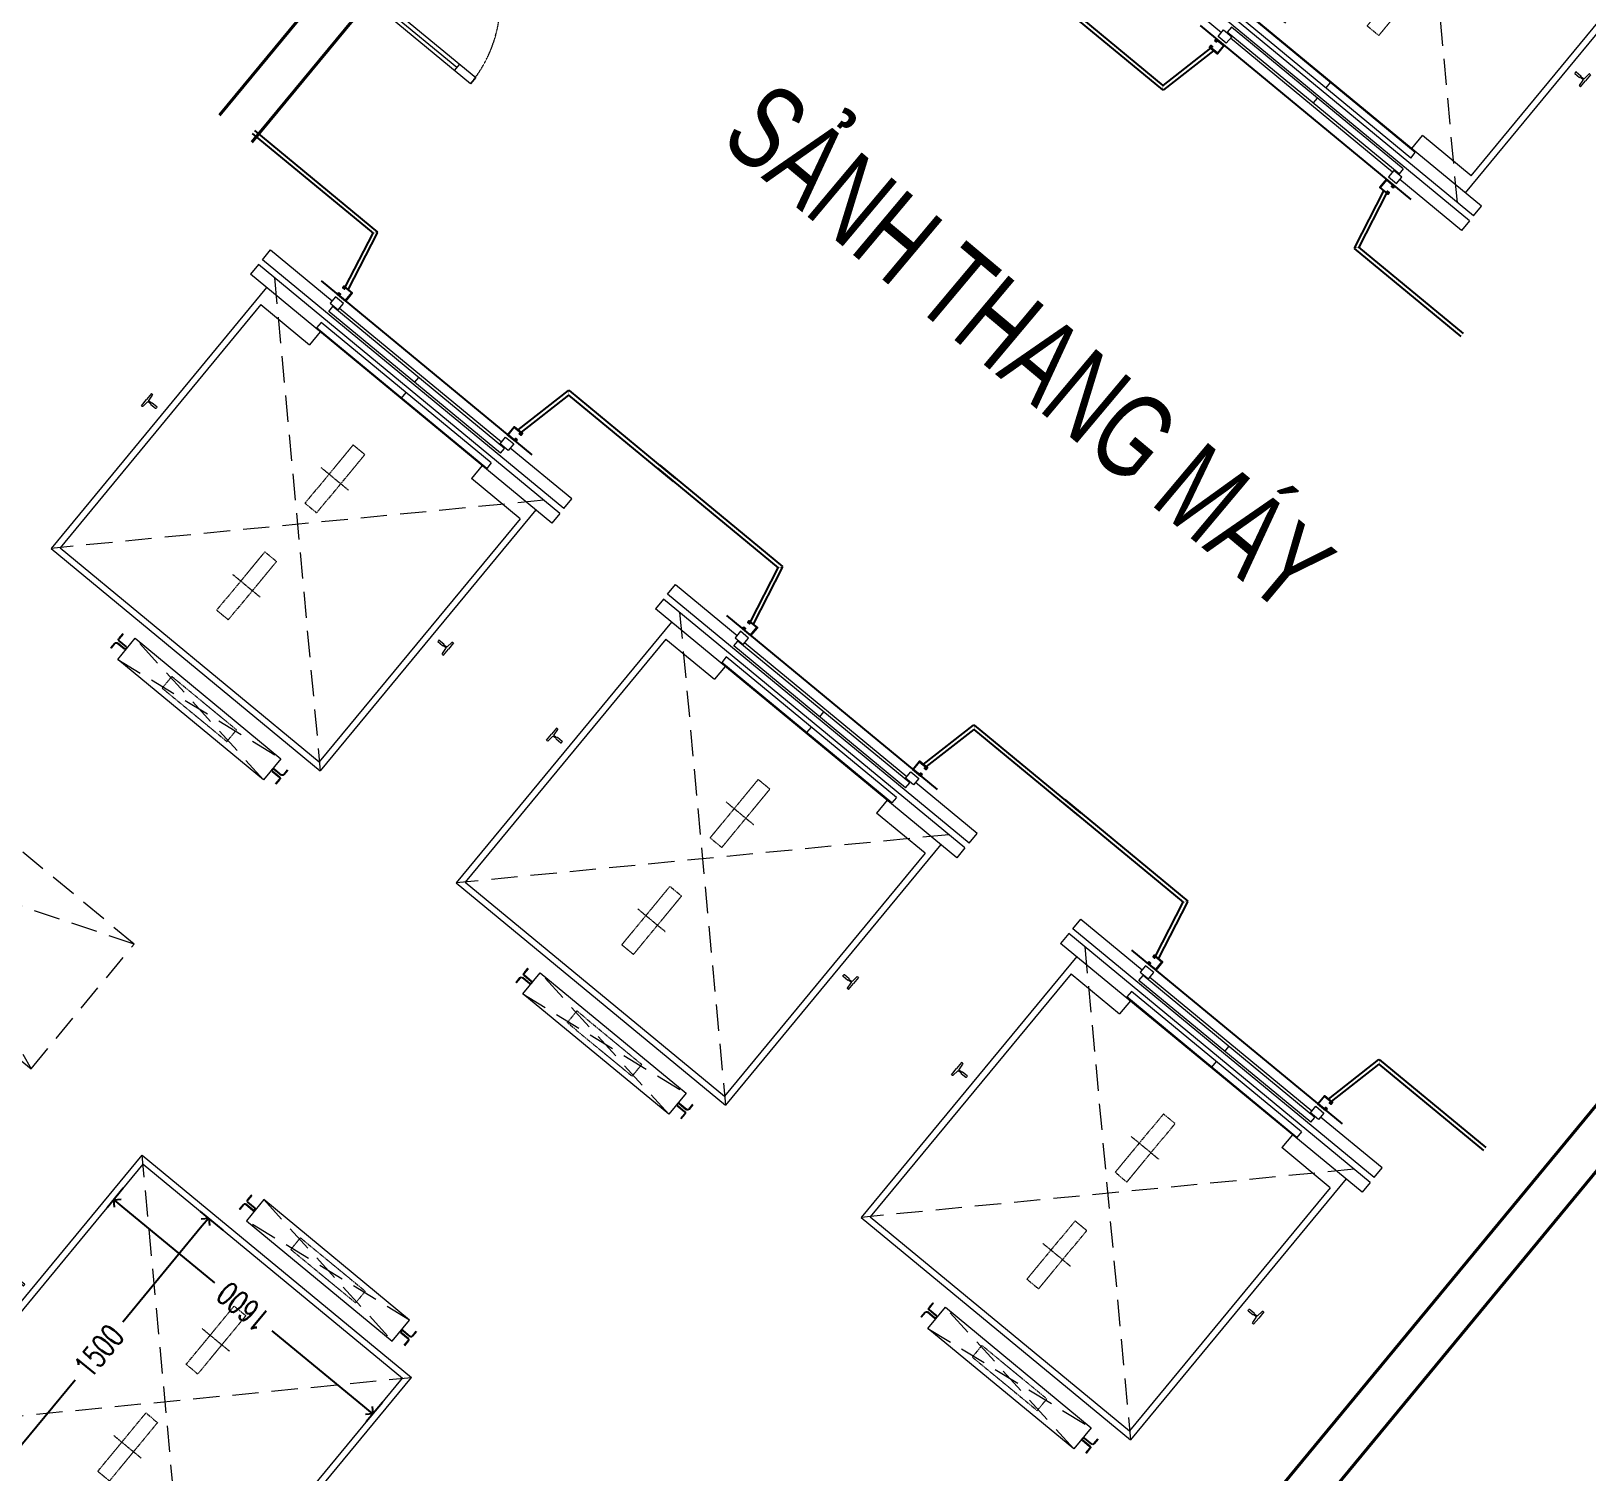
# Model space of a CAD drawing. Header units: millimetres. Extents: x -361681467 to 361175952, y -1292982 to 1550216.
# Drawn here: x -75326 to -67923, y 136074 to 142931 of the extents above; entities that cross this region are included whole.
import ezdxf
from ezdxf.enums import TextEntityAlignment as Align

# ---------------------------------------------------------------- set-up
doc = ezdxf.new("R2010")
doc.units = ezdxf.units.MM
doc.header["$MEASUREMENT"] = 0
for name, pattern in [('HIDDEN', [0.375, 0.25, -0.125]), ('HIDDEN2', [0.1875, 0.125, -0.0625]), ('Xref_ST_MBDV Cot vach 30.7.2022$0$CENTERX2', [4, 2.5, -0.5, 0.5, -0.5]), ('Xref_ST_MBDV Cot vach 30.7.2022$0$HIDDEN', [0.375, 0.25, -0.125]), ('Xref_ST_MBDV Cot vach 30.7.2022$0$PHANTOMX2', [5, 2.5, -0.5, 0.5, -0.5, 0.5, -0.5])]:
    doc.linetypes.add(name, pattern=pattern)
for name, color, linetype, lineweight in [('CUA', 37, 'Continuous', 13), ('KT-Net cat', 1, 'Continuous', 40), ('SPE-MEP-HVAC', 140, 'Continuous', 0), ('Xref_ST_MBDV Cot vach 30.7.2022$0$KT-Noi that', 36, 'Continuous', 9)]:
    doc.layers.add(name, color=color, linetype=linetype, lineweight=lineweight)
for name, color, linetype in [('KT-Text', 7, 'Continuous'), ('KT-Tuong', 1, 'Continuous'), ('Xref_NT1+NT2_MBDV Cot vach_220729$0$ccu12-Thay', 7, 'Continuous'), ('Xref_ST_MBDV Cot vach 30.7.2022$0$KT-Net manh', 139, 'Continuous')]:
    doc.layers.add(name, color=color, linetype=linetype)
doc.styles.add('Arial', font='arial.ttf', dxfattribs={"width": 0.7})
doc.styles.add('Xref_ST_MBDV Cot vach 30.7.2022$0$DIM', font='vnsimli.shx', dxfattribs={"width": 0.7})
doc.dimstyles.new('Xref_ST_MBDV Cot vach 30.7.2022$0$CCU 1-100 A1', dxfattribs={"dimscale": 100, "dimtxt": 2.2, "dimasz": 1, "dimexe": 1, "dimexo": 0, "dimgap": 1, "dimtad": 1, "dimdec": 0, "dimdsep": 46, "dimtxsty": 'Xref_ST_MBDV Cot vach 30.7.2022$0$DIM', "dimblk1": 'Xref_ST_MBDV Cot vach 30.7.2022$0$_ARCHTICK', "dimblk2": 'Xref_ST_MBDV Cot vach 30.7.2022$0$_ARCHTICK', "dimsah": 1, "dimcen": 0, "dimdle": 1, "dimclrd": 256, "dimclre": 256, "dimclrt": 31, "dimadec": 0, "dimazin": 0, "dimtfac": 1, "dimtdec": 0, "dimtix": 1, "dimtmove": 2, "dimatfit": 3, "dimldrblk": 'Xref_ST_MBDV Cot vach 30.7.2022$0$_ARCHTICK', "dimfxl": 8, "dimtolj": 1, "dimarcsym": 0})

# ---------------------------------------------------------------- blocks, each defined once
blk = doc.blocks.new('Xref_ST_MBDV Cot vach 30.7.2022$0$_Open90')
at = {"color": 0, "linetype": 'ByBlock', "lineweight": -2}
for p, q in [((0, 0), (-1, 0)), ((-0.5, 0.5), (0, 0)), ((0, 0), (-0.5, -0.5))]:
    blk.add_line(p, q, dxfattribs=at)
blk = doc.blocks.new('*D20')
at = {"layer": 'Defpoints', "color": 5, "transparency": 16777216}
for p, q in [((-2230, 1494.3), (-2230, 1595.8)), ((-730, 1457.2), (-730, 1595.8)), ((-2180, 1545.8), (-1728.4, 1545.8)), ((-780, 1545.8), (-1371.8, 1545.8))]:
    blk.add_line(p, q, dxfattribs=at)
at = {"layer": 'Defpoints', "color": 0, "transparency": 16777216}
for p in [(-2230, 1545.8), (-2230, 1494.3, 0), (-730, 1457.2, 0)]:
    blk.add_point(p, dxfattribs=at)
at = {"layer": 'Defpoints', "color": 5, "transparency": 16777216, "xscale": 50, "yscale": 50, "zscale": 50, "rotation": 180}
blk.add_blockref('Xref_ST_MBDV Cot vach 30.7.2022$0$_Open90', (-2230, 1545.8), dxfattribs=at)
at = {"layer": 'Defpoints', "color": 5, "transparency": 16777216, "xscale": 50, "yscale": 50, "zscale": 50}
blk.add_blockref('Xref_ST_MBDV Cot vach 30.7.2022$0$_Open90', (-730, 1545.8), dxfattribs=at)
at = {"layer": 'Defpoints', "color": 5, "transparency": 16777216, "insert": (-1550.1, 1545.8), "char_height": 110, "attachment_point": 5, "style": 'Xref_ST_MBDV Cot vach 30.7.2022$0$DIM'}
blk.add_mtext('\\A1;1500', dxfattribs=at)
blk = doc.blocks.new('Xref_ST_MBDV Cot vach 30.7.2022$0$_ARCHTICK')
at = {"color": 0, "linetype": 'ByBlock', "const_width": 0.15}
blk.add_lwpolyline([(-0.5, -0.5), (0.5, 0.5)], dxfattribs=at)
blk = doc.blocks.new('*D21')
at = {"layer": 'Defpoints', "color": 5, "transparency": 16777216}
for p, q in [((-879.1, 1950), (-1000.2, 1950)), ((-950.2, 1900), (-950.2, 1328.3)), ((-950.2, 400), (-950.2, 971.7)), ((-879.1, 350), (-1000.2, 350))]:
    blk.add_line(p, q, dxfattribs=at)
at = {"layer": 'Defpoints', "color": 0, "transparency": 16777216}
for p in [(-879.1, 1950, 0), (-950.2, 350), (-879.1, 350, 0)]:
    blk.add_point(p, dxfattribs=at)
at = {"layer": 'Defpoints', "color": 5, "transparency": 16777216, "xscale": 50, "yscale": 50, "zscale": 50}
for p, rotation in [((-950.2, 1950), 90), ((-950.2, 350), 270)]:
    blk.add_blockref('Xref_ST_MBDV Cot vach 30.7.2022$0$_Open90', p, dxfattribs=dict(at, rotation=rotation))
at = {"layer": 'Defpoints', "color": 5, "transparency": 16777216, "insert": (-950.2, 1150), "char_height": 110, "attachment_point": 5, "rotation": 90, "style": 'Xref_ST_MBDV Cot vach 30.7.2022$0$DIM'}
blk.add_mtext('\\A1;1600', dxfattribs=at)
blk = doc.blocks.new('*U87')
for p, q in [((-1260, -100), (-1300, -100)), ((-1280, -100), (-1280, -525)), ((-90, -100), (-50, -100)), ((-70, -100), (-70, -525)), ((-1260, -525), (-1300, -525)), ((-90, -525), (-50, -525))]:
    blk.add_line(p, q)
for points in [[(-1350, 100), (-1290, 100), (-1290, 40), (-1300, 40), (-1300, 0), (-1350, 0)], [(0, 100), (-60, 100), (-60, 40), (-50, 40), (-50, 0), (0, 0)], [(-1300, 0), (-1260, 0), (-1260, -625), (-1300, -625)], [(-50, 0), (-90, 0), (-90, -625), (-50, -625)]]:
    blk.add_lwpolyline(points, close=True)
at = {"linetype": 'HIDDEN2'}
for centre, start, end in [((-1300, 0), 270.00004, 0), ((-50, 0), 180, 269.99996)]:
    blk.add_arc(centre, 625, start, end, dxfattribs=at)
blk = doc.blocks.new('*U284')
at = {"linetype": 'HIDDEN', "ltscale": 500}
for p, q in [((704.7, 310.4), (806.2, -1830.3)), ((1510.9, -1519.9), (0, 0))]:
    blk.add_line(p, q, dxfattribs=at)
blk.add_lwpolyline([(704.7, 310.4), (1510.9, -1519.9), (806.2, -1830.3), (0, 0)], close=True, dxfattribs=at)
blk = doc.blocks.new('A$C16B9592A')
at = {"layer": 'SPE-MEP-HVAC', "linetype": 'HIDDEN', "ltscale": 1000, "xscale": -1, "rotation": 254.2212213649985}
blk.add_blockref('*U284', (2770.6, 1489.5, 0), dxfattribs=at)
blk = doc.blocks.new('Xref_ST_MBDV Cot vach 30.7.2022$0$TM 1000kg')
at = {"layer": 'Xref_ST_MBDV Cot vach 30.7.2022$0$KT-Net manh'}
for p, q in [((-2850, 2500), (-2850, 1742.2)), ((-2832, 2500), (-2832, 1754.4)), ((-2500, 1800), (-2500, 500)), ((-2850, 1742.2), (-2847, 1742.2)), ((-2847, 1742.2), (-2847, 1739.2)), ((-2550, 1674.2), (-2847, 1739.2)), ((-2550, 1692.7), (-2832, 1754.4)), ((-2550, 625.8), (-2847, 560.8)), ((-2550, 607.3), (-2832, 545.6)), ((-2850, 557.8), (-2847, 557.8)), ((-2850, -100), (-2850, 557.8)), ((-2847, 557.8), (-2847, 560.8)), ((-2832, -100), (-2832, 545.6))]:
    blk.add_line(p, q, dxfattribs=at)
at = {"layer": 'Xref_ST_MBDV Cot vach 30.7.2022$0$KT-Net manh', "const_width": 2}
for points in [[(-2847, 1742.2), (-2832, 1754.4)], [(-2847, 557.8), (-2832, 545.6)]]:
    blk.add_lwpolyline(points, dxfattribs=at)
at = {"layer": 'Xref_ST_MBDV Cot vach 30.7.2022$0$KT-Net manh', "ltscale": 2}
for points in [[(-2510, 1700), (-2500, 1700), (-2500, 1650), (-2550, 1650), (-2550, 1700), (-2540, 1700), (-2540, 1690), (-2541.6, 1690), (-2541.6, 1698.4), (-2548.4, 1698.4), (-2548.4, 1651.6), (-2501.6, 1651.6), (-2501.6, 1698.4), (-2508.4, 1698.4), (-2508.4, 1690), (-2510, 1690)], [(-2510, 600), (-2500, 600), (-2500, 650), (-2550, 650), (-2550, 600), (-2540, 600), (-2540, 610), (-2541.6, 610), (-2541.6, 601.6), (-2548.4, 601.6), (-2548.4, 648.4), (-2501.6, 648.4), (-2501.6, 601.6), (-2508.4, 601.6), (-2508.4, 610), (-2510, 610)]]:
    blk.add_lwpolyline(points, close=True, dxfattribs=at)
at = {"layer": 'Xref_ST_MBDV Cot vach 30.7.2022$0$KT-Noi that', "linetype": 'Continuous', "ltscale": 2}
for p, q in [((-2460, 2080, 0), (-2460, 1700, 0)), ((-2400, 2080, 0), (-2460, 2080, 0)), ((-2400, 220, 0), (-2400, 2080, 0)), ((-2370, 220, 0), (-2370, 2080, 0)), ((-2370, 2080, 0), (-2310, 2080, 0)), ((-2310, 220, 0), (-2310, 2080, 0)), ((-2310, 1981, 0), (-700, 1981, 0)), ((-2230, 1950, 0), (-730, 1950, 0)), ((-2230, 1950, 0), (-2230, 1650, 0)), ((-730, 1950, 0), (-730, 350, 0)), ((-700, 1981, 0), (-700, 319, 0)), ((-2455, 650, 0), (-2455, 1650, 0)), ((-2441.3, 620, 0), (-2441.3, 1680, 0)), ((-2411, 1680, 0), (-2441.3, 1680, 0)), ((-2411, 620, 0), (-2411, 1680, 0)), ((-2348, 625, 0), (-2348, 1675, 0)), ((-2348, 1675, 0), (-2314, 1675, 0)), ((-2314, 625, 0), (-2314, 1675, 0)), ((-2310, 1650, 0), (-2230, 1650, 0)), ((-2411, 1150, 0), (-2441.3, 1150, 0)), ((-2314, 1150, 0), (-2348, 1150, 0)), ((-2460, 220, 0), (-2460, 600, 0)), ((-2411, 620, 0), (-2441.3, 620, 0)), ((-2348, 625, 0), (-2314, 625, 0)), ((-2310, 650, 0), (-2230, 650, 0)), ((-2230, 350, 0), (-2230, 650, 0)), ((-2310, 319, 0), (-700, 319, 0)), ((-2230, 350, 0), (-730, 350, 0)), ((-2400, 220, 0), (-2460, 220, 0)), ((-2370, 220, 0), (-2310, 220, 0))]:
    blk.add_line(p, q, dxfattribs=at)
at = {"layer": 'Xref_ST_MBDV Cot vach 30.7.2022$0$KT-Noi that', "linetype": 'Continuous'}
for p, q in [((-1572.5, 2077, 0), (-1572.5, 2082, 0)), ((-1572.5, 2082, 0), (-1535, 2082, 0)), ((-1569.5, 2074, 0), (-1540.1, 2070.9, 0)), ((-1497.5, 2082, 0), (-1535, 2082, 0)), ((-1500.5, 2074, 0), (-1529.9, 2070.9, 0)), ((-1497.5, 2077, 0), (-1497.5, 2082, 0)), ((-1540, 2021, 0), (-1540, 2050, 0)), ((-1539, 2020, 0), (-1535, 2020, 0)), ((-1537.1, 2054.1, 0), (-1537.1, 2067.9, 0)), ((-1531, 2020, 0), (-1535, 2020, 0)), ((-1532.9, 2054.1, 0), (-1532.9, 2067.9, 0)), ((-1530, 2021, 0), (-1530, 2050, 0)), ((-603.5, 1460, 0), (-574.4, 1460, 0)), ((-603.5, 1456.8, 0), (-603.5, 1460, 0)), ((-603.5, 1456.8, 0), (-574.4, 1456.8, 0)), ((-568.2, 1406.2, 0), (-568.2, 1450.6, 0)), ((-565, 1406.2, 0), (-565, 1450.6, 0)), ((-555, 1406.2, 0), (-555, 1450.6, 0)), ((-551.8, 1406.2, 0), (-551.8, 1450.6, 0)), ((-516.5, 1460, 0), (-545.6, 1460, 0)), ((-516.5, 1456.8, 0), (-545.6, 1456.8, 0)), ((-516.5, 1456.8, 0), (-516.5, 1460, 0)), ((-558, 1403.2, 0), (-562, 1403.2, 0)), ((-558, 1400, 0), (-562, 1400, 0)), ((-568.2, 493.8, 0), (-568.2, 449.4, 0)), ((-565, 493.8, 0), (-565, 449.4, 0)), ((-558, 500, 0), (-562, 500, 0)), ((-558, 496.8, 0), (-562, 496.8, 0)), ((-555, 493.8, 0), (-555, 449.4, 0)), ((-551.8, 493.8, 0), (-551.8, 449.4, 0)), ((-603.5, 443.2, 0), (-574.4, 443.2, 0)), ((-603.5, 440, 0), (-574.4, 440, 0)), ((-516.5, 443.2, 0), (-545.6, 443.2, 0)), ((-516.5, 440, 0), (-545.6, 440, 0)), ((-1572.5, 223, 0), (-1572.5, 218, 0)), ((-1569.5, 226, 0), (-1540.1, 229.1, 0)), ((-1540, 279, 0), (-1540, 250, 0)), ((-1539, 280, 0), (-1535, 280, 0)), ((-1537.1, 245.9, 0), (-1537.1, 232.1, 0)), ((-1531, 280, 0), (-1535, 280, 0)), ((-1532.9, 245.9, 0), (-1532.9, 232.1, 0)), ((-1530, 279, 0), (-1530, 250, 0)), ((-1500.5, 226, 0), (-1529.9, 229.1, 0)), ((-1497.5, 223, 0), (-1497.5, 218, 0)), ((-1572.5, 218, 0), (-1535, 218, 0)), ((-1497.5, 218, 0), (-1535, 218, 0))]:
    blk.add_line(p, q, dxfattribs=at)
at = {"layer": 'Xref_ST_MBDV Cot vach 30.7.2022$0$KT-Noi that', "linetype": 'Xref_ST_MBDV Cot vach 30.7.2022$0$HIDDEN', "ltscale": 500}
for p, q in [((-2370, 1981, 0), (-700, 319, 0)), ((-2370, 319, 0), (-700, 1981, 0)), ((-495, 1400, 0), (-625, 500, 0)), ((-495, 500, 0), (-625, 1400, 0))]:
    blk.add_line(p, q, dxfattribs=at)
at = {"layer": 'Xref_ST_MBDV Cot vach 30.7.2022$0$KT-Noi that', "linetype": 'Xref_ST_MBDV Cot vach 30.7.2022$0$CENTERX2'}
for p, q in [((-1815, 1236, 0), (-1815, 1066.7, 0)), ((-1155, 1236, 0), (-1155, 1066.7, 0))]:
    blk.add_line(p, q, dxfattribs=at)
at = {"layer": 'Xref_ST_MBDV Cot vach 30.7.2022$0$KT-Noi that', "linetype": 'Continuous', "ltscale": 2, "elevation": 0}
for points in [[(-2485, 1700), (-2445, 1700), (-2445, 1650), (-2485, 1650)], [(-495, 1400), (-625, 1400), (-625, 500), (-495, 500)], [(-2485, 600), (-2445, 600), (-2445, 650), (-2485, 650)]]:
    blk.add_lwpolyline(points, close=True, dxfattribs=at)
at = {"layer": 'Xref_ST_MBDV Cot vach 30.7.2022$0$KT-Noi that', "linetype": 'Xref_ST_MBDV Cot vach 30.7.2022$0$PHANTOMX2', "elevation": 0}
for points in [[(-1635, 1186), (-1635, 1114), (-1995, 1114), (-1995, 1186)], [(-975, 1186), (-975, 1114), (-1335, 1114), (-1335, 1186)], [(-524, 1150), (-524, 750), (-596, 750), (-596, 1150)]]:
    blk.add_lwpolyline(points, close=True, dxfattribs=at)
at = {"layer": 'Xref_ST_MBDV Cot vach 30.7.2022$0$KT-Noi that', "linetype": 'Continuous'}
for centre, radius, start, end in [((-1569.5, 2077, 0), 3, 180, 270), ((-1500.5, 2077, 0), 3, 270, 0), ((-1540.1, 2067.9, 0), 3, 0, 90), ((-1542.3, 2054.7, 0), 5.25, 295.66972, 353.31728), ((-1539, 2021, 0), 1, 180, 270), ((-1529.9, 2067.9, 0), 3, 90, 180), ((-1527.7, 2054.7, 0), 5.25, 186.68272, 244.33028), ((-1531, 2021, 0), 1, 270, 0), ((-574.4, 1450.6, 0), 9.4, 0, 90), ((-574.4, 1450.6, 0), 6.2, 0, 90), ((-545.6, 1450.6, 0), 9.4, 90, 180), ((-545.6, 1450.6, 0), 6.2, 90, 180), ((-562, 1406.2, 0), 6.2, 180, 270), ((-562, 1406.2, 0), 3, 180, 270), ((-558, 1406.2, 0), 3, 270, 0), ((-558, 1406.2, 0), 6.2, 270, 0), ((-574.4, 449.4, 0), 6.2, 270, 0), ((-574.4, 449.4, 0), 9.4, 270, 0), ((-562, 493.8, 0), 6.2, 90, 180), ((-562, 493.8, 0), 3, 90, 180), ((-558, 493.8, 0), 6.2, 0, 90), ((-558, 493.8, 0), 3, 0, 90), ((-545.6, 449.4, 0), 9.4, 180, 270), ((-545.6, 449.4, 0), 6.2, 180, 270), ((-1569.5, 223, 0), 3, 90, 180), ((-1540.1, 232.1, 0), 3, 270, 0), ((-1539, 279, 0), 1, 90, 180), ((-1542.3, 245.3, 0), 5.25, 6.68272, 64.33028), ((-1527.7, 245.3, 0), 5.25, 115.66972, 173.31728), ((-1529.9, 232.1, 0), 3, 180, 270), ((-1531, 279, 0), 1, 0, 90), ((-1500.5, 223, 0), 3, 0, 90)]:
    blk.add_arc(centre, radius, start, end, dxfattribs=at)
at = {"layer": 'Defpoints', "color": 5}
for base, p1, p2, angle, picture, middle in [((-950.2, 350), (-879.1, 1950, 0), (-879.1, 350, 0), 90, '*D21', (-950.2, 1150)), ((-2230, 1545.8), (-730, 1457.2, 0), (-2230, 1494.3, 0), 180, '*D20', (-1550.1, 1545.8))]:
    dim = blk.add_linear_dim(base=base, p1=p1, p2=p2, angle=angle, dimstyle='Xref_ST_MBDV Cot vach 30.7.2022$0$CCU 1-100 A1', override={"dimscale": 50, "dimblk1": 'Xref_ST_MBDV Cot vach 30.7.2022$0$_Open90', "dimblk2": 'Xref_ST_MBDV Cot vach 30.7.2022$0$_Open90', "dimclrd": 5, "dimclre": 5, "dimclrt": 5, "dimlwd": 65535, "dimlwe": 65535}, dxfattribs=at)
    dim.commit()
    dim.dimension.update_dxf_attribs({"geometry": picture, "text_midpoint": middle, "dimtype": 128})

msp = doc.modelspace()

# ---------------------------------------------------------------- linework, layer by layer
at = {"layer": 'KT-Net cat'}
for p, q in [((-67365.8, 138441.3, 0), (-70228.1, 134975.4, 0)), ((-67211.6, 138313.9, 0), (-70073.9, 134848, 0))]:
    msp.add_line(p, q, dxfattribs=at)
at = {"layer": 'KT-Net cat', "elevation": 0}
msp.add_lwpolyline([(-74275.1, 142402.8), (-73749.7, 143038.9), (-73903.9, 143166.3), (-74429.3, 142530.2)], dxfattribs=at)
at = {"layer": 'Xref_NT1+NT2_MBDV Cot vach_220729$0$ccu12-Thay', "extrusion": (-3.81165e-21, -3.29453e-06, 1), "elevation": 20}
for points in [[(-50734.5, 137616.8), (-52968, 139461.2), (-50454, 142505.4, 0.400724), (-51118.9, 150774), (-65797, 162894.2, 0.272258), (-70938.6, 163595, 0.114296), (-74918.6, 160636.5, -0.000247), (-76490.3, 158725.9), (-81646.6, 152482.1, 0.38048), (-81585.3, 152085.2), (-81276.9, 151830.5, -0.417134), (-81238.7, 151408.8), (-87543.2, 143769.2, -0.417133), (-87964.5, 143726.9), (-88273, 143981.6, 0.411319), (-88696.3, 143943.3), (-102523.3, 127202.8, 0.071629), (-103367.6, 125433.1, 0.050313), (-106100.2, 113163.4, 0.020998), (-106509, 107836.6, 0.504068), (-100691, 104089.9), (-92174.5, 107351, 0.080271), (-88480.7, 109650.8), (-67785.7, 134710.2, -0.414214), (-66380.8, 134844.2), (-58207.6, 128094.5, 0.41477), (-55386.6, 128366.3), (-50233.3, 134606.3)], [(-50799.5, 137538.1), (-53111.7, 139447.5), (-50533, 142570.1, 0.400609), (-51185.4, 150696.6), (-65861, 162814.7, 0.272153), (-70898.5, 163501.2, 0.114259), (-74840.2, 160571, -0.000247), (-76411.5, 158661), (-81563.7, 152422.2, 0.37285), (-81520.3, 152164), (-81211.9, 151909.2, -0.416719), (-81160.3, 151343.5), (-87464.2, 143704.5, -0.416748), (-88029.5, 143648.1), (-88338, 143902.9, 0.410662), (-88618, 143877.9), (-102441.2, 127141.8, 0.07147), (-103270.5, 125401.9, 0.050316), (-105998.9, 113151.4, 0.020978), (-106406.8, 107838.2, 0.503675), (-100727.3, 104185.3), (-92212.5, 107445.7, 0.080087), (-88554.1, 109722.2), (-67864.4, 134775.2, -0.414214), (-66315.8, 134922.9), (-58142.6, 128173.2, 0.414785), (-55465.3, 128431.2), (-50312, 134671.3)], [(-50863.2, 137461), (-53252.5, 139434.1), (-50610.3, 142633.4, 0.400492), (-51250.5, 150620.7), (-65923.8, 162736.9, 0.272047), (-70859.2, 163409.2, 0.114221), (-74763.5, 160506.9, -0.000247), (-76334.4, 158597.3), (-81481.3, 152365, 0.355996), (-81456.6, 152241.1), (-81148.2, 151986.3, -0.416443), (-81083.5, 151279.5), (-87386.8, 143641.2, -0.416491), (-88093.2, 143571), (-88401.6, 143825.8, 0.409202), (-88541.3, 143813.6), (-102360.8, 127082.1, 0.071309), (-103175.2, 125371.3, 0.05032), (-105899.6, 113139.5, 0.020958), (-106306.7, 107839.8, 0.503277), (-100762.9, 104278.8), (-92249.7, 107538.6, 0.079904), (-88625.9, 109792.2), (-67941.5, 134838.9, -0.414214), (-66252.1, 135000), (-58078.9, 128250.3, 0.4148), (-55542.5, 128494.8), (-50389.1, 134735)]]:
    msp.add_lwpolyline(points, format="xyb", dxfattribs=at)

# ---------------------------------------------------------------- block references
at = {"layer": 'CUA', "rotation": 50.44882745216794}
msp.add_blockref('*U87', (-72890.1, 144079.9, 0), dxfattribs=at)
at = {"layer": 'KT-Tuong'}
msp.add_blockref('A$C16B9592A', (-78096.8, 136502.9, 0), dxfattribs=at)
at = {"layer": 'Xref_ST_MBDV Cot vach 30.7.2022$0$KT-Noi that', "rotation": 50.44917279507362}
for p in [(-66784.4, 143738.9, 0), (-72824.4, 136860.1, 0), (-70935.3, 135300.1, 0)]:
    msp.add_blockref('Xref_ST_MBDV Cot vach 30.7.2022$0$TM 1000kg', p, dxfattribs=at)
at = {"layer": 'Xref_ST_MBDV Cot vach 30.7.2022$0$KT-Noi that', "xscale": -1, "rotation": 50.4484813246509}
for p in [(-74149.7, 138667.9, 0), (-72222, 137075.9, 0), (-70294.4, 135484, 0)]:
    msp.add_blockref('Xref_ST_MBDV Cot vach 30.7.2022$0$TM 1000kg', p, dxfattribs=at)

# ---------------------------------------------------------------- texts
at = {"layer": 'KT-Text', "extrusion": (-2.60739e-08, 7.73991e-08, 1), "style": 'Arial', "width": 0.7}
msp.add_text('SẢNH THANG MÁY', height=400, rotation=320, dxfattribs=at).set_placement((-70707.3, 141271.7, 0), align=Align.CENTER)

doc.saveas('drawing.dxf')
